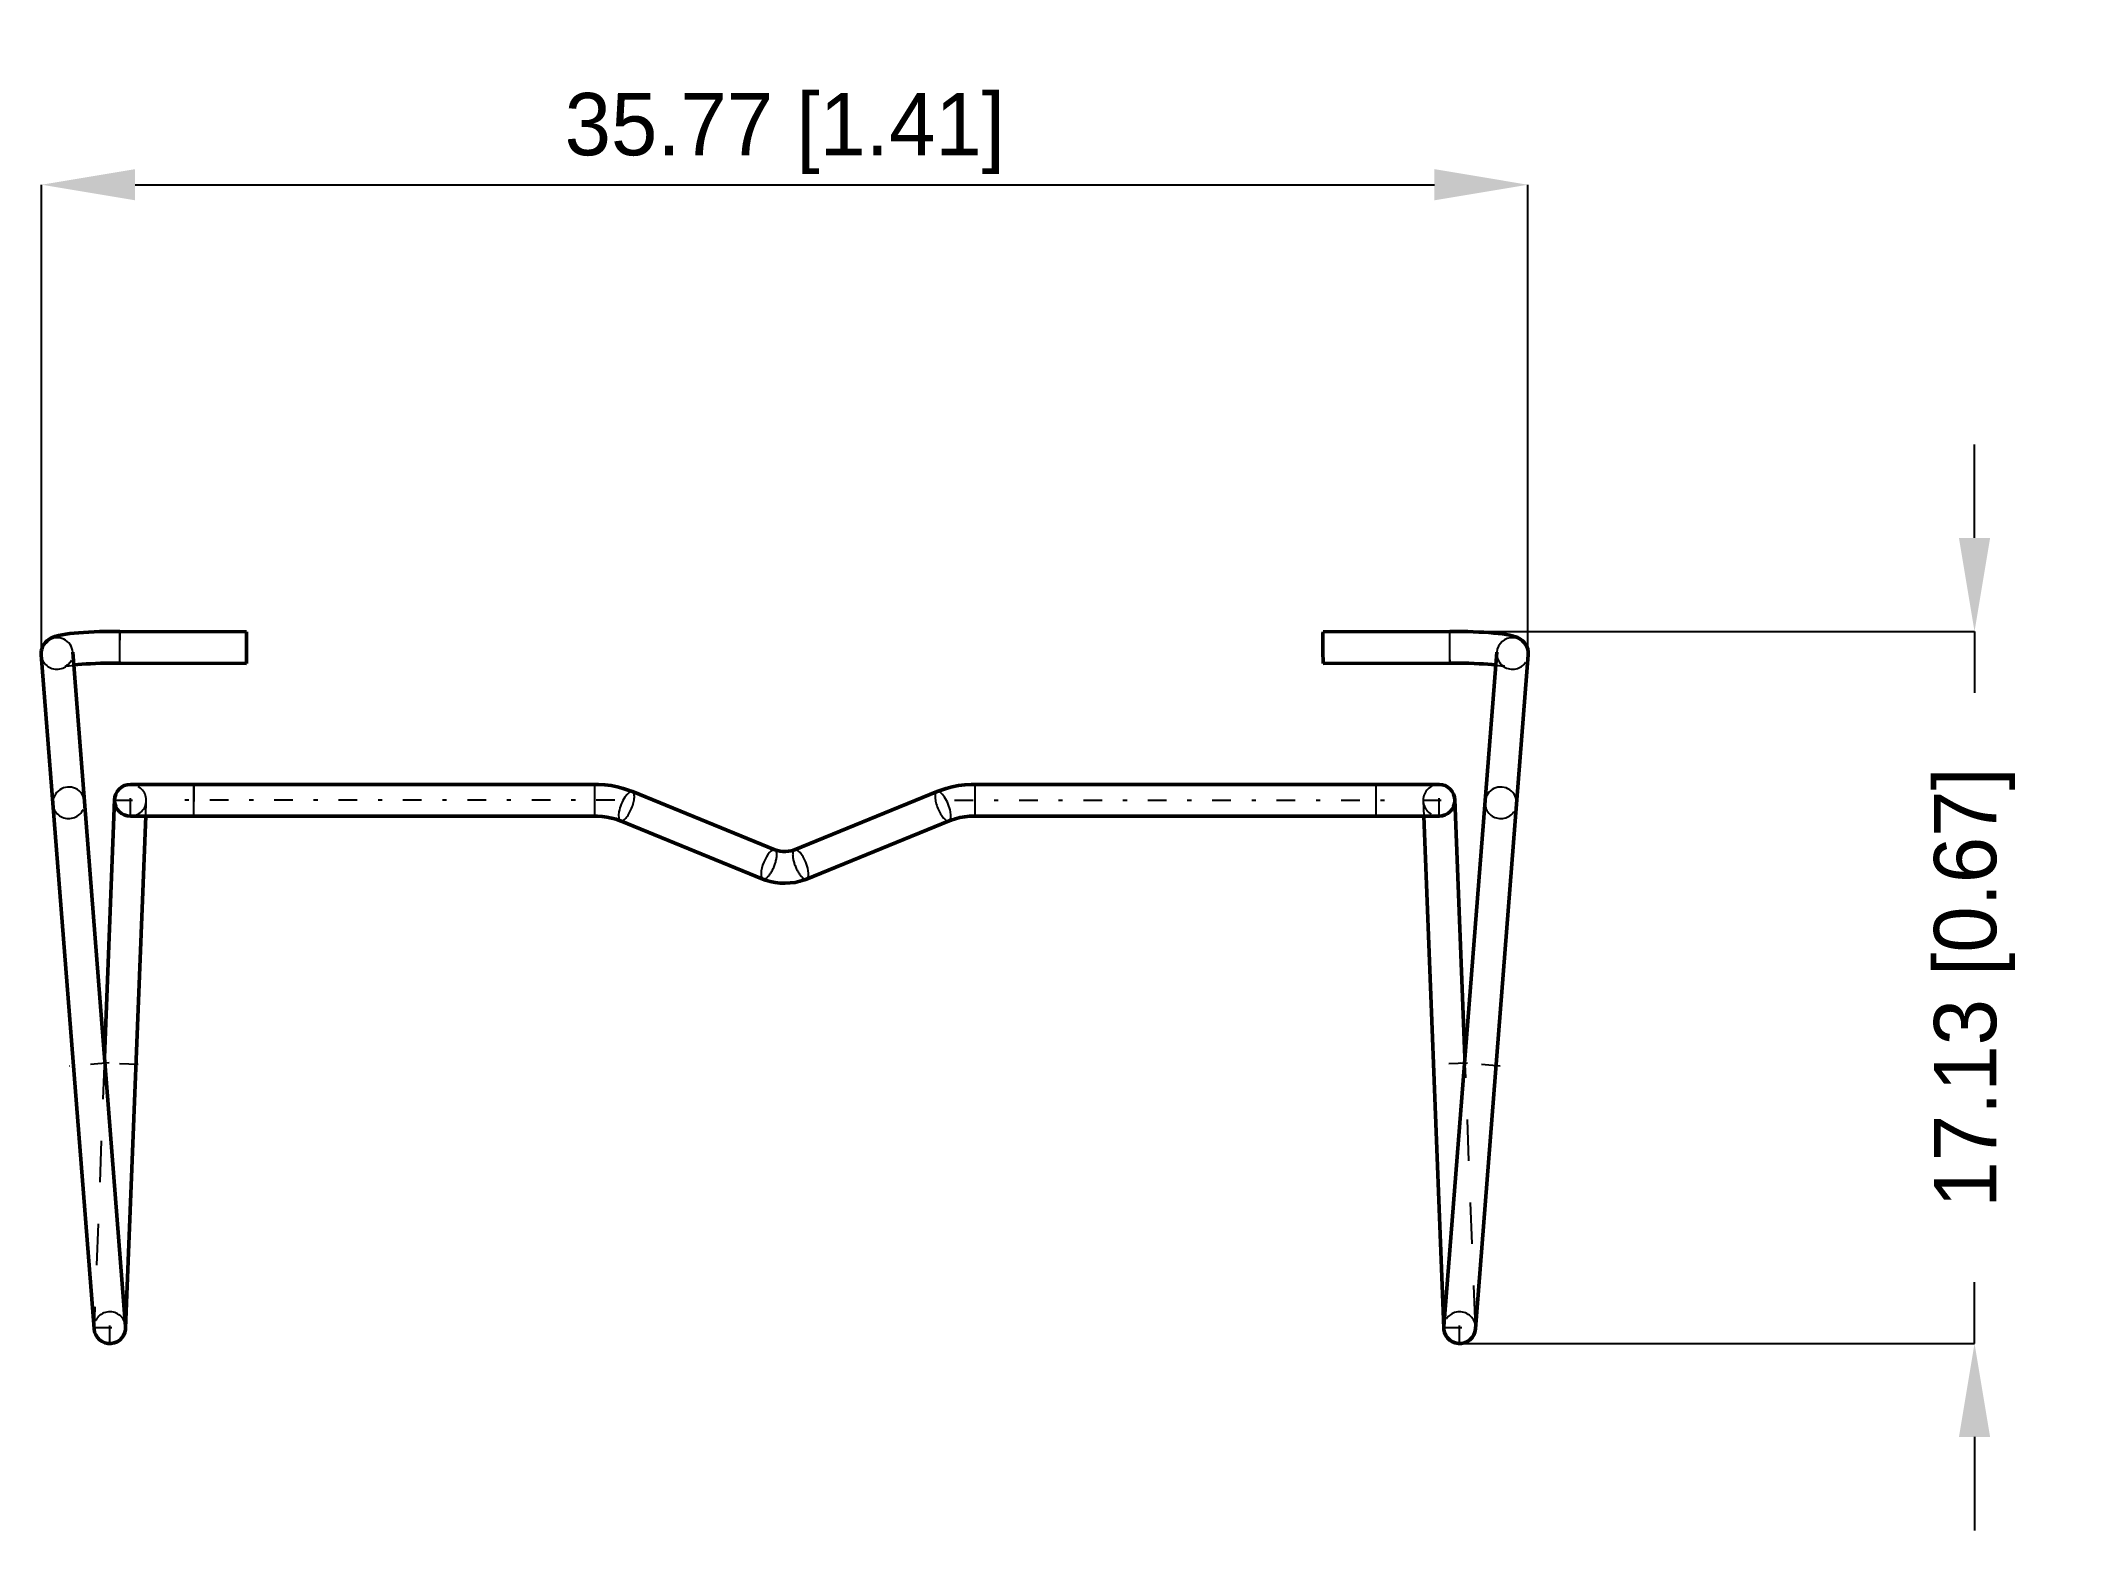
# Model space of a CAD drawing. Header units: millimetres. Extents: x -17.9 to 30.9, y -16 to 19.9.
import ezdxf

# ---------------------------------------------------------------- set-up
doc = ezdxf.new("R2010")
doc.units = ezdxf.units.MM
doc.linetypes.add('Center', pattern=[1.5, 0.45, -0.5, 0.05, -0.5])
doc.linetypes.add('Dashed', pattern=[2, 1, -1])
for name, color, linetype, lineweight in [('AM_0', 7, 'Continuous', 50), ('AM_4', 3, 'Continuous', 25), ('AM_5', 3, 'Continuous', 25), ('AM_7', 7, 'Center', 25), ('AM_9', 6, 'Dashed', 25)]:
    doc.layers.add(name, color=color, linetype=linetype, lineweight=lineweight)
doc.dimstyles.new('ISO-25', dxfattribs={"dimtxt": 2.5, "dimasz": 2.5, "dimexe": 1.25, "dimexo": 0.625, "dimtad": 1, "dimtxsty": 'Standard', "dimcen": 2.5, "dimadec": 0, "dimazin": 0, "dimtfac": 1, "dimtmove": 0, "dimatfit": 3, "dimfxl": 1, "dimarcsym": 0})

# ---------------------------------------------------------------- blocks, each defined once
blk = doc.blocks.new('*D1')
at = {"layer": 'AM_5', "color": 0, "lineweight": -2}
for p, q in [((-17.886, 5.058), (-17.886, 16.426)), ((-15.636, 16.426), (15.636, 16.426)), ((17.886, 5.058), (17.886, 16.426))]:
    blk.add_line(p, q, dxfattribs=at)
at = {"layer": 'AM_5', "color": 0}
for points in [[(-15.636, 16.801), (-15.636, 16.051), (-17.886, 16.426)], [(15.636, 16.051), (15.636, 16.801), (17.886, 16.426)]]:
    blk.add_solid(points, dxfattribs=at)
at = {"layer": 'Defpoints', "color": 0}
for p in [(17.886, 16.426), (-17.886, 5.058), (17.886, 5.058)]:
    blk.add_point(p, dxfattribs=at)
at = {"layer": 'AM_5', "color": 0, "insert": (0, 17.658), "char_height": 1.5, "attachment_point": 5}
blk.add_mtext('35.77 [1.41]', dxfattribs=at)
blk = doc.blocks.new('*D2')
at = {"layer": 'AM_5', "color": 0, "lineweight": -2}
for p, q in [((28.636, 7.926), (28.636, 10.176)), ((16.004, 5.676), (28.636, 5.676)), ((28.636, 5.676), (28.636, 4.202)), ((28.636, -11.454), (28.636, -9.98)), ((16.274, -11.454), (28.636, -11.454)), ((28.636, -13.704), (28.636, -15.954))]:
    blk.add_line(p, q, dxfattribs=at)
at = {"layer": 'AM_5', "color": 0}
for points in [[(28.261, 7.926), (29.011, 7.926), (28.636, 5.676)], [(29.011, -13.704), (28.261, -13.704), (28.636, -11.454)]]:
    blk.add_solid(points, dxfattribs=at)
at = {"layer": 'Defpoints', "color": 0}
for p in [(16.004, 5.676), (28.636, 5.676), (16.274, -11.454)]:
    blk.add_point(p, dxfattribs=at)
at = {"layer": 'AM_5', "color": 0, "insert": (28.636, -2.889), "char_height": 1.5, "attachment_point": 5, "rotation": 90}
blk.add_mtext('17.13 [0.67]', dxfattribs=at)

msp = doc.modelspace()

# ---------------------------------------------------------------- linework, layer by layer
at = {"layer": 'AM_0'}
for p, q in [((-12.956, 5.67), (-16.004, 5.679)), ((16.004, 5.679), (12.956, 5.67)), ((-17.896, 5.117), (-16.624, -11.104)), ((-15.864, -11.044), (-17.136, 5.177)), ((-16.006, 4.917), (-12.958, 4.908)), ((12.958, 4.908), (16.006, 4.917)), ((17.136, 5.177), (15.864, -11.044)), ((16.624, -11.104), (17.896, 5.117)), ((-4.572, 1.997), (-15.748, 1.997)), ((15.748, 1.997), (4.572, 1.997)), ((-16.128, 1.631), (-16.371, -4.577)), ((-0.237, 0.425), (-3.666, 1.825)), ((3.666, 1.825), (0.237, 0.425)), ((16.371, -4.577), (16.128, 1.631)), ((-15.863, -11.089), (-15.381, 1.235)), ((-15.748, 1.235), (-4.572, 1.235)), ((-3.954, 1.119), (-0.525, -0.281)), ((0.525, -0.281), (3.954, 1.119)), ((4.572, 1.235), (15.748, 1.235)), ((15.381, 1.235), (15.863, -11.089))]:
    msp.add_line(p, q, dxfattribs=at)
for points in [[(-16.004, 5.679), (-16.078, 5.679), (-16.218, 5.678), (-16.356, 5.676), (-16.492, 5.673), (-16.624, 5.668), (-16.752, 5.662), (-16.874, 5.655), (-16.991, 5.646), (-17.101, 5.636), (-17.204, 5.625), (-17.3, 5.613), (-17.39, 5.598), (-17.477, 5.581), (-17.568, 5.555), (-17.623, 5.535), (-17.668, 5.513), (-17.711, 5.487), (-17.754, 5.455), (-17.794, 5.415), (-17.831, 5.367), (-17.862, 5.311), (-17.883, 5.25), (-17.893, 5.205)], [(17.896, 5.117), (17.895, 5.186), (17.883, 5.253), (17.861, 5.313), (17.831, 5.367), (17.797, 5.412), (17.759, 5.451), (17.72, 5.482), (17.68, 5.507), (17.638, 5.528), (17.592, 5.547), (17.536, 5.565), (17.453, 5.586), (17.365, 5.603), (17.276, 5.616), (17.171, 5.629), (17.063, 5.64), (16.948, 5.65), (16.828, 5.658), (16.702, 5.664), (16.572, 5.67), (16.438, 5.674), (16.3, 5.677), (16.161, 5.679), (16.028, 5.679), (16.004, 5.679)], [(-17.893, 5.205), (-17.895, 5.185), (-17.896, 5.117)], [(-17.113, 4.869), (-17.094, 4.871), (-17.012, 4.88), (-16.919, 4.888), (-16.816, 4.895), (-16.706, 4.901), (-16.589, 4.907), (-16.465, 4.911), (-16.338, 4.914), (-16.207, 4.917), (-16.074, 4.917), (-16.006, 4.917)], [(16.006, 4.917), (16.076, 4.917), (16.209, 4.916), (16.34, 4.914), (16.468, 4.911), (16.592, 4.907), (16.71, 4.901), (16.821, 4.895), (16.925, 4.887), (17.019, 4.879), (17.103, 4.87), (17.112, 4.869)], [(-3.666, 1.825), (-3.742, 1.854), (-3.885, 1.901), (-4.031, 1.938), (-4.181, 1.967), (-4.334, 1.986), (-4.488, 1.996), (-4.572, 1.997)], [(4.572, 1.997), (4.487, 1.996), (4.333, 1.986), (4.18, 1.967), (4.029, 1.938), (3.882, 1.9), (3.739, 1.853), (3.666, 1.825)], [(-4.572, 1.235), (-4.512, 1.234), (-4.395, 1.226), (-4.28, 1.211), (-4.168, 1.188), (-4.06, 1.158), (-3.964, 1.124), (-3.954, 1.119)], [(3.954, 1.119), (4.003, 1.138), (4.108, 1.172), (4.217, 1.199), (4.331, 1.219), (4.447, 1.231), (4.559, 1.235), (4.572, 1.235)], [(0.237, 0.425), (0.211, 0.415), (0.153, 0.398), (0.089, 0.387), (0.021, 0.381), (-0.047, 0.383), (-0.114, 0.39), (-0.176, 0.404), (-0.229, 0.422), (-0.237, 0.425)], [(-0.525, -0.281), (-0.461, -0.305), (-0.348, -0.338), (-0.232, -0.362), (-0.113, -0.377), (0.007, -0.381), (0.127, -0.375), (0.247, -0.36), (0.364, -0.334), (0.477, -0.299), (0.525, -0.281)]]:
    msp.add_lwpolyline(points, dxfattribs=at)
for centre, start, end in [((-15.748, 1.616), 90, 270), ((15.748, 1.616), 270, 90), ((-16.244, -11.074), 184.482, 4.482), ((16.244, -11.074), 175.518, 355.518)]:
    msp.add_arc(centre, 0.381, start, end, dxfattribs=at)
for centre, major_axis, ratio, start_param, end_param in [((-12.957, 5.289), (-0.001, -0.381), 0.00839, 6.283185, 9.424778), ((12.957, 5.289), (-0.001, 0.381), 0.00839, 6.283185, 9.424778), ((17.516, 5.147), (0.38, -0.03), 0.994699, 0, 0.032698)]:
    msp.add_ellipse(centre, major_axis=major_axis, ratio=ratio, start_param=start_param, end_param=end_param, dxfattribs=at)
at = {"layer": 'AM_4'}
for p, q in [((-14.224, 1.235), (-14.224, 1.997)), ((-4.572, 1.235), (-4.572, 1.997)), ((4.572, 1.997), (4.572, 1.235)), ((14.224, 1.997), (14.224, 1.235))]:
    msp.add_line(p, q, dxfattribs=at)
for centre, major_axis, ratio, start_param, end_param in [((-17.516, 5.147), (0.38, 0.03), 0.994699, 0, 3.141593), ((-16.005, 5.298), (-0.001, -0.381), 0.00839, 6.283142, 9.424798), ((16.005, 5.298), (-0.001, 0.381), 0.00839, 6.282745, 9.424538), ((17.516, 5.147), (0.38, -0.03), 0.994699, 0.032698, 3.141593), ((-17.234, 1.554), (0.38, 0.03), 0.994699, 6.283185, 9.424778), ((-3.81, 1.472), (0.144, 0.353), 0.353553, 0, 3.141593), ((3.81, 1.472), (0.144, -0.353), 0.353553, 0, 3.141593), ((17.234, 1.554), (0.38, -0.03), 0.994699, 0, 3.141593), ((-0.381, 0.072), (0.144, 0.353), 0.353553, 0.000381, 3.141434), ((0.381, 0.072), (0.144, -0.353), 0.353553, 0.000431, 3.141377)]:
    msp.add_ellipse(centre, major_axis=major_axis, ratio=ratio, start_param=start_param, end_param=end_param, dxfattribs=at)
at = {"layer": 'AM_7'}
for p, q in [((-15.748, 1.216), (-15.748, 2.016)), ((-14.224, 2.035), (-14.224, 1.197)), ((14.224, 2.035), (14.224, 1.197)), ((15.748, 1.216), (15.748, 2.016)), ((-16.148, 1.616), (-15.348, 1.616)), ((-4.089, 1.616), (-14.706, 1.616)), ((4.089, 1.616), (14.706, 1.616)), ((15.348, 1.616), (16.148, 1.616)), ((-16.263, -4.706), (-17.218, -4.781)), ((-15.561, -4.746), (-16.431, -4.712)), ((16.431, -4.712), (15.561, -4.746)), ((17.218, -4.781), (16.263, -4.706)), ((-16.244, -11.474), (-16.244, -10.674)), ((16.244, -11.474), (16.244, -10.674)), ((-16.644, -11.074), (-15.844, -11.074)), ((15.844, -11.074), (16.644, -11.074))]:
    msp.add_line(p, q, dxfattribs=at)
at = {"layer": 'AM_9'}
for p, q in [((-17.136, 5.177), (-17.135, 5.139)), ((17.135, 5.159), (17.136, 5.177)), ((-15.381, 1.235), (-15.367, 1.601)), ((15.367, 1.601), (15.381, 1.235)), ((-16.371, -4.577), (-16.625, -11.059)), ((16.625, -11.059), (16.371, -4.577))]:
    msp.add_line(p, q, dxfattribs=at)
for points in [[(-17.232, 4.901), (-17.258, 4.876), (-17.284, 4.856), (-17.305, 4.843), (-17.32, 4.836), (-17.328, 4.832), (-17.33, 4.832)], [(17.33, 4.832), (17.326, 4.833), (17.313, 4.839), (17.294, 4.85), (17.268, 4.868), (17.238, 4.894), (17.217, 4.918)], [(-17.33, 4.832), (-17.329, 4.832), (-17.32, 4.834), (-17.318, 4.835)], [(-17.318, 4.835), (-17.3, 4.839), (-17.268, 4.846), (-17.223, 4.854), (-17.165, 4.862), (-17.113, 4.869)], [(17.112, 4.869), (17.176, 4.861), (17.236, 4.852), (17.278, 4.844), (17.307, 4.838), (17.321, 4.834)], [(17.321, 4.834), (17.324, 4.833), (17.33, 4.832), (17.33, 4.832)]]:
    msp.add_lwpolyline(points, dxfattribs=at)
for centre, start, end in [((-15.748, 1.616), 270, 90), ((15.748, 1.616), 90, 270), ((-16.244, -11.074), 4.482, 184.482), ((16.244, -11.074), 355.518, 175.518)]:
    msp.add_arc(centre, 0.381, start, end, dxfattribs=at)
for centre, major_axis, ratio, start_param, end_param in [((-16.005, 5.298), (-0.001, -0.381), 0.00839, 3.141612, 6.283142), ((-12.957, 5.289), (-0.001, -0.381), 0.00839, 3.141593, 6.283185), ((12.957, 5.289), (-0.001, 0.381), 0.00839, 3.141593, 6.283185), ((16.005, 5.298), (-0.001, 0.381), 0.00839, 3.141352, 6.282745), ((-17.516, 5.147), (0.38, 0.03), 0.994699, 3.141593, 6.283185), ((17.516, 5.147), (0.38, -0.03), 0.994699, 3.141593, 6.283185), ((-17.234, 1.554), (0.38, 0.03), 0.994699, 3.141593, 6.283185), ((-3.81, 1.472), (0.144, 0.353), 0.353553, 3.141593, 6.283185), ((3.81, 1.472), (0.144, -0.353), 0.353553, 3.141593, 6.283185), ((17.234, 1.554), (0.38, -0.03), 0.994699, 3.141593, 6.283185), ((-0.381, 0.072), (0.144, 0.353), 0.353553, 3.141434, 6.283567), ((0.381, 0.072), (0.144, -0.353), 0.353553, 3.141377, 6.283616)]:
    msp.add_ellipse(centre, major_axis=major_axis, ratio=ratio, start_param=start_param, end_param=end_param, dxfattribs=at)

# ---------------------------------------------------------------- dimensions: what is measured, and where the dimension line sits
at = {"layer": 'AM_5'}
dim = msp.add_linear_dim(base=(17.886, 16.426), p1=(-17.886, 5.058), p2=(17.886, 5.058), text='35.77 [1.41]', dimstyle='ISO-25', override={"dimtxt": 1.5, "dimasz": 2.25, "dimexe": 0, "dimexo": 0, "dimgap": 0.45}, dxfattribs=at)
dim.commit()
dim.dimension.update_dxf_attribs({"geometry": '*D1', "text_midpoint": (0, 16.426), "dimtype": 160})
dim = msp.add_linear_dim(base=(28.636, 5.676), p1=(16.274, -11.454), p2=(16.004, 5.676), angle=90, text='17.13 [0.67]', dimstyle='ISO-25', override={"dimtxt": 1.5, "dimasz": 2.25, "dimexe": 0, "dimexo": 0, "dimgap": 0.45}, dxfattribs=at)
dim.commit()
dim.dimension.update_dxf_attribs({"geometry": '*D2', "text_midpoint": (28.636, -2.889), "dimtype": 160, "text_rotation": 90})

doc.saveas('drawing.dxf')
